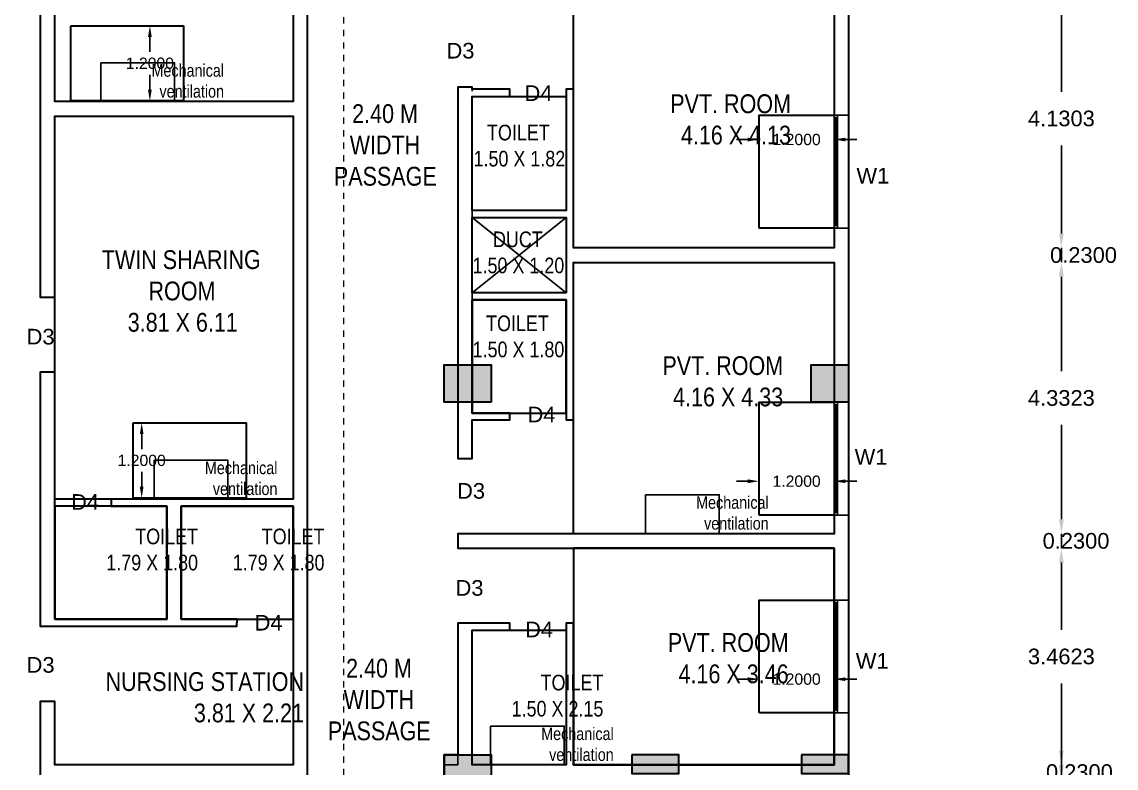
# Model space of a CAD drawing. Header units: metres. Extents: x -38 to 401, y 28 to 287.
# Drawn here: x 218.77 to 236.25, y 51.24 to 63.15 of the extents above; entities that cross this region are included whole.
import ezdxf

# ---------------------------------------------------------------- set-up
doc = ezdxf.new("R2010")
doc.units = ezdxf.units.M
doc.linetypes.add('CENTER', pattern=[2, 1.25, -0.25, 0.25, -0.25])
for name, color, linetype in [('BLK_1_FLR_6_AC_ROOM_2', 117, 'Continuous'), ('BLK_1_FLR_6_AC_ROOM_3', 117, 'Continuous'), ('BLK_1_FLR_6_ACROOM_2_LIGHT_VENTILATION_1', 117, 'Continuous'), ('BLK_1_FLR_6_ACROOM_3_LIGHT_VENTILATION_1', 117, 'Continuous'), ('BLK_1_FLR_6_BLT_UP_AREA_DEDUCT', 1, 'Continuous'), ('BLK_1_FLR_6_CARPET_AREA', 10, 'Continuous'), ('UBEAM', 1, 'Continuous'), ('UHATCH', 8, 'Continuous')]:
    doc.layers.add(name, color=color, linetype=linetype)
for name, color, linetype, lineweight in [('BLK_1_FLR_6_BLT_UP_AREA', 4, 'Continuous', 30), ('BLK_1_FLR_6_REGULAR_ROOM_13', 4, 'Continuous', 30), ('BLK_1_FLR_6_REGULAR_ROOM_14', 4, 'Continuous', 30), ('BLK_1_FLR_6_ROOM_12_LIGHT_VENTILATION_1', 7, 'Continuous', 30), ('BLK_1_FLR_6_ROOM_13_LIGHT_VENTILATION_1', 7, 'Continuous', 30), ('BLK_1_FLR_6_ROOM_14_LIGHT_VENTILATION_1', 7, 'Continuous', 30), ('BLK_1_FLR_6_WC_BATH', 4, 'Continuous', 30), ('BLK_1_LVL_6_BLDG_FOOT_PRINT', 4, 'Continuous', 30), ('UCOLUMN', 6, 'Continuous', 30)]:
    doc.layers.add(name, color=color, linetype=linetype, lineweight=lineweight)
doc.styles.get("Standard").update_dxf_attribs({"font": 'arial.ttf'})
doc.dimstyles.get("Standard").update_dxf_attribs({"dimtxt": 0.18, "dimasz": 0.18, "dimexe": 0.18, "dimexo": 0.0625, "dimgap": 0.09, "dimtad": 0, "dimtih": 1, "dimtoh": 1, "dimdec": 4, "dimzin": 0, "dimdsep": 46, "dimtxsty": 'Standard', "dimcen": 0.09, "dimadec": 0, "dimazin": 0, "dimtfac": 1, "dimtdec": 4, "dimtofl": 0, "dimtmove": 0, "dimatfit": 3, "dimfxl": 0, "dimtolj": 1, "dimtzin": 0, "dimarcsym": 0})
doc.dimstyles.new('STANDARD$0', dxfattribs={"dimtxt": 7, "dimasz": 3, "dimexe": 3, "dimexo": 1, "dimgap": 1.5, "dimtad": 1, "dimdec": 1, "dimzin": 1, "dimdsep": 46, "dimlunit": 4, "dimtxsty": 'Standard', "dimblk": 'OBLIQUE', "dimcen": 0.09375, "dimdle": 1, "dimclrd": 8, "dimclre": 8, "dimclrt": 7, "dimadec": 1, "dimazin": 0, "dimtfac": 1, "dimtdec": 1, "dimtix": 1, "dimtmove": 2, "dimatfit": 3, "dimldrblk": 'ARCHTICK', "dimfxl": 0, "dimfrac": 2, "dimtolj": 1, "dimtzin": 0, "dimarcsym": 0})

# ---------------------------------------------------------------- blocks, each defined once
blk = doc.blocks.new('A$C4CCF6BF3')
at = {"layer": 'UHATCH', "linetype": 'Continuous'}
h = blk.add_hatch(color=256, dxfattribs=at)
h.dxf.hatch_style = 1
h.paths.add_polyline_path([(750, 0), (750, 300), (0, 300), (0, 0)])
at = {"layer": 'UCOLUMN', "linetype": 'Continuous'}
blk.add_lwpolyline([(0, 300), (0, 0), (750, 0), (750, 300)], close=True, dxfattribs=at)
blk = doc.blocks.new('600X600')
at = {"layer": 'UHATCH', "linetype": 'Continuous'}
h = blk.add_hatch(color=256, dxfattribs=at)
h.dxf.hatch_style = 1
h.paths.add_polyline_path([(600, 600), (0, 600), (0, 0), (600, 0)])
at = {"layer": 'UCOLUMN', "linetype": 'Continuous'}
blk.add_lwpolyline([(0, 0), (600, 0), (600, 600), (0, 600)], close=True, dxfattribs=at)
blk = doc.blocks.new('750 x 750')
blk.add_blockref('600X600', (0, 75))
blk = doc.blocks.new('600X750')
at = {"layer": 'UHATCH', "linetype": 'Continuous'}
h = blk.add_hatch(color=256, dxfattribs=at)
h.dxf.hatch_style = 1
h.paths.add_polyline_path([(0, 600), (-750, 600), (-750, 0), (0, 0)])
at = {"layer": 'UCOLUMN', "linetype": 'Continuous'}
blk.add_lwpolyline([(0, 0), (-750, 0), (-750, 600), (0, 600)], close=True, dxfattribs=at)
blk = doc.blocks.new('ASDFSDFSDFDFD')
at = {"layer": 'UBEAM'}
for name, p in [('600X750', (-5710, 9230)), ('600X750', (-5710, 3003)), ('A$C4CCF6BF3', (-3460, 3302)), ('A$C4CCF6BF3', (-750, 3302))]:
    blk.add_blockref(name, p, dxfattribs=at)
at = {"layer": 'UBEAM', "linetype": 'Continuous', "xscale": -1}
blk.add_blockref('750 x 750', (0, 9155), dxfattribs=at)
blk = doc.blocks.new('*D392')
at = {"color": 0, "lineweight": -2}
for p, q in [((235.378, 51.291), (235.378, 51.521)), ((235.378, 49.881), (235.378, 51.061)), ((235.378, 49.651), (235.378, 49.421))]:
    blk.add_line(p, q, dxfattribs=at)
at = {"color": 0}
for points in [[(235.34, 51.291), (235.416, 51.291), (235.378, 51.061)], [(235.34, 49.651), (235.416, 49.651), (235.378, 49.881)]]:
    blk.add_solid(points, dxfattribs=at)
at = {"layer": 'Defpoints', "color": 0}
for p in [(231.749, 51.061), (235.378, 51.061), (231.749, 49.881)]:
    blk.add_point(p, dxfattribs=at)
at = {"color": 0, "lineweight": 25, "insert": (234.984, 50.471), "char_height": 0.25, "attachment_point": 5}
blk.add_mtext('\\A1;1.1800', dxfattribs=at)
blk = doc.blocks.new('*D393')
at = {"color": 0, "lineweight": -2}
for p, q in [((235.378, 51.521), (235.378, 51.751)), ((235.378, 51.061), (235.378, 51.291)), ((235.378, 50.831), (235.378, 50.601))]:
    blk.add_line(p, q, dxfattribs=at)
at = {"color": 0}
for points in [[(235.34, 51.521), (235.416, 51.521), (235.378, 51.291)], [(235.34, 50.831), (235.416, 50.831), (235.378, 51.061)]]:
    blk.add_solid(points, dxfattribs=at)
at = {"layer": 'Defpoints', "color": 0}
for p in [(231.749, 51.291), (235.378, 51.291), (231.749, 51.061)]:
    blk.add_point(p, dxfattribs=at)
at = {"color": 0, "lineweight": 25, "insert": (235.666, 51.176), "char_height": 0.25, "attachment_point": 5}
blk.add_mtext('\\A1;0.2300', dxfattribs=at)
blk = doc.blocks.new('*D394')
at = {"color": 0, "lineweight": -2}
for p, q in [((235.378, 54.523), (235.378, 53.45)), ((235.378, 51.521), (235.378, 52.594))]:
    blk.add_line(p, q, dxfattribs=at)
at = {"color": 0}
for points in [[(235.34, 54.523), (235.416, 54.523), (235.378, 54.753)], [(235.34, 51.521), (235.416, 51.521), (235.378, 51.291)]]:
    blk.add_solid(points, dxfattribs=at)
at = {"layer": 'Defpoints', "color": 0}
for p in [(231.749, 54.753), (235.378, 54.753), (231.749, 51.291)]:
    blk.add_point(p, dxfattribs=at)
at = {"color": 0, "lineweight": 25, "insert": (235.378, 53.022), "char_height": 0.25, "attachment_point": 5}
blk.add_mtext('\\A1;3.4623', dxfattribs=at)
blk = doc.blocks.new('*D395')
at = {"color": 0, "lineweight": -2}
for p, q in [((235.378, 55.213), (235.378, 55.443)), ((235.378, 54.753), (235.378, 54.983)), ((235.378, 54.523), (235.378, 54.293))]:
    blk.add_line(p, q, dxfattribs=at)
at = {"color": 0}
for points in [[(235.34, 55.213), (235.416, 55.213), (235.378, 54.983)], [(235.34, 54.523), (235.416, 54.523), (235.378, 54.753)]]:
    blk.add_solid(points, dxfattribs=at)
at = {"layer": 'Defpoints', "color": 0}
for p in [(231.749, 54.983), (235.378, 54.983), (231.749, 54.753)]:
    blk.add_point(p, dxfattribs=at)
at = {"color": 0, "lineweight": 25, "insert": (235.612, 54.868), "char_height": 0.25, "attachment_point": 5}
blk.add_mtext('\\A1;0.2300', dxfattribs=at)
blk = doc.blocks.new('*D396')
at = {"color": 0, "lineweight": -2}
for p, q in [((235.378, 59.086), (235.378, 57.577)), ((235.378, 55.213), (235.378, 56.722))]:
    blk.add_line(p, q, dxfattribs=at)
at = {"color": 0}
for points in [[(235.34, 59.086), (235.416, 59.086), (235.378, 59.316)], [(235.34, 55.213), (235.416, 55.213), (235.378, 54.983)]]:
    blk.add_solid(points, dxfattribs=at)
at = {"layer": 'Defpoints', "color": 0}
for p in [(231.749, 59.316), (235.378, 59.316), (231.749, 54.983)]:
    blk.add_point(p, dxfattribs=at)
at = {"color": 0, "lineweight": 25, "insert": (235.378, 57.149), "char_height": 0.25, "attachment_point": 5}
blk.add_mtext('\\A1;4.3323', dxfattribs=at)
blk = doc.blocks.new('*D397')
at = {"color": 0, "lineweight": -2}
for p, q in [((235.378, 59.776), (235.378, 60.006)), ((235.378, 59.316), (235.378, 59.546)), ((235.378, 59.086), (235.378, 58.856))]:
    blk.add_line(p, q, dxfattribs=at)
at = {"color": 0}
for points in [[(235.34, 59.776), (235.416, 59.776), (235.378, 59.546)], [(235.34, 59.086), (235.416, 59.086), (235.378, 59.316)]]:
    blk.add_solid(points, dxfattribs=at)
at = {"layer": 'Defpoints', "color": 0}
for p in [(231.749, 59.546), (235.378, 59.546), (231.749, 59.316)]:
    blk.add_point(p, dxfattribs=at)
at = {"color": 0, "lineweight": 25, "insert": (235.732, 59.431), "char_height": 0.25, "attachment_point": 5}
blk.add_mtext('\\A1;0.2300', dxfattribs=at)
blk = doc.blocks.new('*D398')
at = {"color": 0, "lineweight": -2}
for p, q in [((235.378, 63.446), (235.378, 62.038)), ((235.378, 59.776), (235.378, 61.183))]:
    blk.add_line(p, q, dxfattribs=at)
at = {"color": 0}
for points in [[(235.34, 63.446), (235.416, 63.446), (235.378, 63.676)], [(235.34, 59.776), (235.416, 59.776), (235.378, 59.546)]]:
    blk.add_solid(points, dxfattribs=at)
at = {"layer": 'Defpoints', "color": 0}
for p in [(231.749, 63.676), (235.378, 63.676), (231.749, 59.546)]:
    blk.add_point(p, dxfattribs=at)
at = {"color": 0, "lineweight": 25, "insert": (235.378, 61.611), "char_height": 0.25, "attachment_point": 5}
blk.add_mtext('\\A1;4.1303', dxfattribs=at)
blk = doc.blocks.new('*D1046')
at = {"layer": 'BLK_1_FLR_6_ACROOM_2_LIGHT_VENTILATION_1', "color": 0, "lineweight": -2}
for p, q in [((221.292, 63.093), (220.639, 63.093)), ((220.819, 62.913), (220.819, 62.674)), ((220.819, 62.073), (220.819, 62.311)), ((221.292, 61.893), (220.639, 61.893))]:
    blk.add_line(p, q, dxfattribs=at)
at = {"layer": 'BLK_1_FLR_6_ACROOM_2_LIGHT_VENTILATION_1', "color": 0}
for points in [[(220.789, 62.913), (220.849, 62.913), (220.819, 63.093)], [(220.789, 62.073), (220.849, 62.073), (220.819, 61.893)]]:
    blk.add_solid(points, dxfattribs=at)
at = {"layer": 'Defpoints', "color": 0}
for p in [(221.355, 63.093), (220.819, 61.893), (221.355, 61.893)]:
    blk.add_point(p, dxfattribs=at)
at = {"layer": 'BLK_1_FLR_6_ACROOM_2_LIGHT_VENTILATION_1', "color": 0, "lineweight": 30, "insert": (220.819, 62.493), "char_height": 0.18, "attachment_point": 5}
blk.add_mtext('\\A1;1.2000', dxfattribs=at)
blk = doc.blocks.new('*D1047')
at = {"layer": 'BLK_1_FLR_6_ACROOM_3_LIGHT_VENTILATION_1', "color": 0, "lineweight": -2}
for p, q in [((220.617, 56.753), (220.868, 56.753)), ((220.688, 56.573), (220.688, 56.335)), ((220.688, 55.733), (220.688, 55.971)), ((220.617, 55.553), (220.868, 55.553))]:
    blk.add_line(p, q, dxfattribs=at)
at = {"layer": 'BLK_1_FLR_6_ACROOM_3_LIGHT_VENTILATION_1', "color": 0}
for points in [[(220.658, 56.573), (220.718, 56.573), (220.688, 56.753)], [(220.658, 55.733), (220.718, 55.733), (220.688, 55.553)]]:
    blk.add_solid(points, dxfattribs=at)
at = {"layer": 'Defpoints', "color": 0}
for p in [(220.554, 56.753), (220.688, 56.753), (220.554, 55.553)]:
    blk.add_point(p, dxfattribs=at)
at = {"layer": 'BLK_1_FLR_6_ACROOM_3_LIGHT_VENTILATION_1', "color": 0, "lineweight": 30, "insert": (220.688, 56.153), "char_height": 0.18, "attachment_point": 5}
blk.add_mtext('\\A1;1.2000', dxfattribs=at)
blk = doc.blocks.new('*D1052')
at = {"layer": 'BLK_1_FLR_6_ROOM_12_LIGHT_VENTILATION_1', "color": 0, "lineweight": -2}
for p, q in [((230.549, 52.185), (230.549, 52.841)), ((231.749, 52.185), (231.749, 52.841)), ((230.369, 52.661), (230.189, 52.661)), ((231.929, 52.661), (232.109, 52.661))]:
    blk.add_line(p, q, dxfattribs=at)
at = {"layer": 'BLK_1_FLR_6_ROOM_12_LIGHT_VENTILATION_1', "color": 0}
for points in [[(230.369, 52.691), (230.369, 52.631), (230.549, 52.661)], [(231.929, 52.691), (231.929, 52.631), (231.749, 52.661)]]:
    blk.add_solid(points, dxfattribs=at)
at = {"layer": 'Defpoints', "color": 0}
for p in [(231.749, 52.661), (230.549, 52.122), (231.749, 52.122)]:
    blk.add_point(p, dxfattribs=at)
at = {"layer": 'BLK_1_FLR_6_ROOM_12_LIGHT_VENTILATION_1', "color": 0, "lineweight": 30, "insert": (231.149, 52.661), "char_height": 0.18, "attachment_point": 5}
blk.add_mtext('\\A1;1.2000', dxfattribs=at)
blk = doc.blocks.new('*D1053')
at = {"layer": 'BLK_1_FLR_6_ROOM_13_LIGHT_VENTILATION_1', "color": 0, "lineweight": -2}
for p, q in [((230.549, 55.343), (230.549, 56.001)), ((231.749, 55.343), (231.749, 56.001)), ((230.369, 55.821), (230.189, 55.821)), ((231.929, 55.821), (232.109, 55.821))]:
    blk.add_line(p, q, dxfattribs=at)
at = {"layer": 'BLK_1_FLR_6_ROOM_13_LIGHT_VENTILATION_1', "color": 0}
for points in [[(230.369, 55.851), (230.369, 55.791), (230.549, 55.821)], [(231.929, 55.851), (231.929, 55.791), (231.749, 55.821)]]:
    blk.add_solid(points, dxfattribs=at)
at = {"layer": 'Defpoints', "color": 0}
for p in [(230.549, 55.821), (230.549, 55.281), (231.749, 55.281)]:
    blk.add_point(p, dxfattribs=at)
at = {"layer": 'BLK_1_FLR_6_ROOM_13_LIGHT_VENTILATION_1', "color": 0, "lineweight": 30, "insert": (231.149, 55.821), "char_height": 0.18, "attachment_point": 5}
blk.add_mtext('\\A1;1.2000', dxfattribs=at)
blk = doc.blocks.new('*D1054')
at = {"layer": 'BLK_1_FLR_6_ROOM_14_LIGHT_VENTILATION_1', "color": 0, "lineweight": -2}
for p, q in [((230.549, 61.601), (230.549, 61.096)), ((231.749, 61.601), (231.749, 61.096)), ((230.369, 61.276), (230.189, 61.276)), ((231.929, 61.276), (232.109, 61.276))]:
    blk.add_line(p, q, dxfattribs=at)
at = {"layer": 'BLK_1_FLR_6_ROOM_14_LIGHT_VENTILATION_1', "color": 0}
for points in [[(230.369, 61.306), (230.369, 61.246), (230.549, 61.276)], [(231.929, 61.306), (231.929, 61.246), (231.749, 61.276)]]:
    blk.add_solid(points, dxfattribs=at)
at = {"layer": 'Defpoints', "color": 0}
for p in [(230.549, 61.664), (231.749, 61.664), (230.549, 61.276)]:
    blk.add_point(p, dxfattribs=at)
at = {"layer": 'BLK_1_FLR_6_ROOM_14_LIGHT_VENTILATION_1', "color": 0, "lineweight": 30, "insert": (231.149, 61.276), "char_height": 0.18, "attachment_point": 5}
blk.add_mtext('\\A1;1.2000', dxfattribs=at)

msp = doc.modelspace()

# ---------------------------------------------------------------- linework, layer by layer
at = {"linetype": 'CENTER', "lineweight": 20, "ltscale": 0.05}
msp.add_line((223.90985, 87.82706), (223.90985, 30.61232), dxfattribs=at)
at = {"color": 7, "lineweight": 25}
for p, q in [((231.97906, 61.66357), (231.97906, 64.40491)), ((231.74906, 63.67591), (231.74906, 61.66357)), ((225.96906, 62.11091), (225.73906, 62.11091)), ((225.73906, 62.11091), (225.73906, 56.18324)), ((225.96906, 62.05057), (225.96906, 62.11091)), ((226.56906, 62.08057), (225.96906, 62.08057)), ((226.56906, 61.96558), (226.56906, 62.08057)), ((227.58406, 62.08057), (227.46906, 62.08057)), ((227.46906, 62.08057), (227.46906, 60.14557)), ((227.58406, 59.54557), (227.58406, 62.08057)), ((225.96906, 61.96557), (226.56906, 61.96558)), ((225.96906, 59.54557), (225.96906, 61.93557)), ((231.74906, 61.66357), (231.97906, 61.66357)), ((231.74907, 59.87963), (231.74906, 61.62098)), ((231.76963, 59.90616), (231.76962, 61.62098)), ((231.77815, 59.90616), (231.77814, 61.62098)), ((231.80017, 61.62098), (231.80018, 59.87963)), ((231.97906, 59.86357), (231.97906, 61.66357)), ((227.46906, 60.14557), (225.96906, 60.14557)), ((231.74906, 59.86357), (231.74906, 59.54557)), ((231.74906, 59.86357), (231.97906, 59.86357)), ((231.97906, 57.08091), (231.97906, 59.86357)), ((231.74906, 59.54557), (227.58406, 59.54557)), ((225.96906, 56.90556), (225.96906, 59.31557)), ((227.58406, 59.31557), (231.74906, 59.31557)), ((227.58406, 56.80057), (227.58406, 59.31557)), ((231.74906, 59.31557), (231.74906, 57.08091)), ((225.96906, 58.71557), (227.46906, 58.71557)), ((227.46906, 58.71557), (227.46906, 56.80057)), ((231.74906, 57.08091), (231.97906, 57.08091)), ((231.74907, 55.29696), (231.74906, 57.03832)), ((231.76963, 55.3235), (231.76962, 57.03832)), ((231.77815, 55.3235), (231.77814, 57.03832)), ((231.80017, 57.03832), (231.80018, 55.29696)), ((231.97906, 55.28091), (231.97906, 57.08091)), ((226.56906, 56.90556), (225.96906, 56.90556)), ((226.56906, 56.79057), (226.56906, 56.90556)), ((225.96906, 56.80057), (226.56906, 56.80057)), ((225.96906, 56.18324), (225.96906, 56.79057)), ((227.46906, 56.80057), (227.58406, 56.80057)), ((225.73906, 56.18324), (225.96906, 56.18324)), ((231.74906, 55.28091), (231.74906, 54.98324)), ((231.74906, 55.28091), (231.97906, 55.28091)), ((231.97906, 53.92207), (231.97906, 55.28091)), ((231.74906, 54.98324), (225.73906, 54.98324)), ((225.73906, 54.98324), (225.73906, 54.75324)), ((225.73906, 54.75324), (231.74906, 54.75324)), ((231.74906, 54.75324), (231.74906, 53.92207)), ((231.74906, 53.92207), (231.97906, 53.92207)), ((231.74907, 52.13813), (231.74906, 53.87948)), ((231.76963, 52.16466), (231.76962, 53.87948)), ((231.77815, 52.16466), (231.77814, 53.87948)), ((231.80017, 53.87948), (231.80018, 52.13813)), ((231.97906, 52.12207), (231.97906, 53.92207)), ((226.56906, 53.55741), (225.73906, 53.55741)), ((225.73906, 53.55741), (225.73906, 51.29091)), ((226.56906, 53.44241), (226.56906, 53.55741)), ((227.58406, 53.55741), (227.46906, 53.55741)), ((227.46906, 53.55741), (227.46906, 51.29091)), ((227.58406, 51.29091), (227.58406, 53.55741)), ((225.96906, 51.29091), (225.96906, 53.44241)), ((225.96906, 53.44241), (226.56906, 53.44241)), ((231.74906, 52.12207), (231.74906, 51.29091)), ((231.74906, 52.12207), (231.97906, 52.12207)), ((231.97906, 43.91574), (231.97906, 52.12207)), ((225.73906, 51.29091), (225.51906, 51.29091)), ((225.51906, 51.29091), (225.51906, 51.06091)), ((227.46906, 51.29091), (225.96906, 51.29091)), ((231.74906, 51.29091), (227.58406, 51.29091))]:
    msp.add_line(p, q, dxfattribs=at)
for points in [[(219.06906, 73.85591), (219.06906, 76.37091), (223.56906, 76.37091), (223.56906, 76.14091), (223.33906, 76.14091), (223.33906, 65.53841), (223.10906, 65.53841), (223.10906, 69.91091), (221.31906, 69.91091), (221.31906, 68.11091), (222.20906, 68.11091), (222.20906, 67.99591), (219.29906, 67.99591), (219.29906, 61.88091), (223.10906, 61.88091), (223.10906, 64.33841), (223.33906, 64.33841), (223.33906, 51.06091)], [(219.06906, 51.06091), (219.06906, 52.30591), (219.29906, 52.30591), (219.29906, 51.29091), (223.10906, 51.29091), (223.10906, 55.42091), (221.31906, 55.42091), (221.31906, 53.62091), (222.20908, 53.62091), (222.20906, 53.50591), (219.06906, 53.50591), (219.06906, 57.56057), (219.29906, 57.56057), (219.29906, 53.62091), (221.08906, 53.62091), (221.08906, 55.42091), (220.19906, 55.42093), (220.19906, 55.53591), (223.10906, 55.53591), (223.10906, 61.65091), (219.29906, 61.65091), (219.29906, 58.76057), (219.06906, 58.76057), (219.06906, 72.19057)], [(225.96906, 60.03057), (227.46906, 58.83057)], [(225.96906, 58.83057), (227.46906, 60.03057)]]:
    msp.add_lwpolyline(points, dxfattribs=at)
for points in [[(220.0334, 62.50233), (221.21283, 62.50233), (221.21283, 61.88091), (220.0334, 61.88091)], [(231.74906, 61.62098), (231.80017, 61.62098), (231.80017, 61.66357), (231.74906, 61.66357)], [(225.96906, 60.03057), (227.46906, 60.03057), (227.46906, 58.83057), (225.96906, 58.83057)], [(231.74907, 59.90616), (231.80018, 59.90616), (231.80018, 59.86357), (231.74907, 59.86357)], [(231.74906, 57.03832), (231.80017, 57.03832), (231.80017, 57.08091), (231.74906, 57.08091)], [(220.88646, 56.15733), (222.06589, 56.15733), (222.06589, 55.53591), (220.88646, 55.53591)], [(228.73283, 55.60466), (229.91226, 55.60466), (229.91226, 54.98324), (228.73283, 54.98324)], [(231.74907, 55.3235), (231.80018, 55.3235), (231.80018, 55.28091), (231.74907, 55.28091)], [(231.74906, 53.87948), (231.80017, 53.87948), (231.80017, 53.92207), (231.74906, 53.92207)], [(231.74907, 52.16466), (231.80018, 52.16466), (231.80018, 52.12207), (231.74907, 52.12207)], [(226.25801, 51.91233), (227.43744, 51.91233), (227.43744, 51.29091), (226.25801, 51.29091)]]:
    msp.add_lwpolyline(points, close=True, dxfattribs=at)
at = {"layer": 'BLK_1_FLR_6_AC_ROOM_2', "color": 2, "lineweight": 30}
msp.add_lwpolyline([(223.10906, 61.88091), (219.29906, 61.88091), (219.29906, 67.99591), (223.10906, 67.99591)], close=True, dxfattribs=at)
at = {"layer": 'BLK_1_FLR_6_AC_ROOM_3', "color": 2, "lineweight": 30}
msp.add_lwpolyline([(223.10906, 55.53591), (219.29906, 55.53591), (219.29906, 61.65091), (223.10906, 61.65091)], close=True, dxfattribs=at)
at = {"layer": 'BLK_1_FLR_6_ACROOM_2_LIGHT_VENTILATION_1', "color": 2, "lineweight": 30}
msp.add_lwpolyline([(219.55484, 63.09253), (221.35484, 63.09253), (221.35484, 61.89253), (219.55484, 61.89253)], close=True, dxfattribs=at)
at = {"layer": 'BLK_1_FLR_6_ACROOM_3_LIGHT_VENTILATION_1', "color": 2, "lineweight": 30}
msp.add_lwpolyline([(220.55448, 56.75333), (222.35448, 56.75333), (222.35448, 55.55333), (220.55448, 55.55333)], close=True, dxfattribs=at)
at = {"layer": 'BLK_1_FLR_6_BLT_UP_AREA', "color": 12, "lineweight": 30}
msp.add_lwpolyline([(210.42905, 32.76079), (210.42905, 86.11091), (233.47905, 86.11091), (233.47905, 76.14091), (231.97905, 76.14091), (231.97905, 32.76079)], close=True, dxfattribs=at)
at = {"layer": 'BLK_1_FLR_6_BLT_UP_AREA_DEDUCT', "color": 12, "lineweight": 30}
msp.add_lwpolyline([(227.46906, 58.83057), (225.96906, 58.83057), (225.96906, 60.03057), (227.46906, 60.03057)], close=True, dxfattribs=at)
at = {"layer": 'BLK_1_FLR_6_CARPET_AREA', "color": 15, "linetype": 'Continuous', "lineweight": 30}
for points in [[(223.33906, 51.06091), (223.33906, 64.33841), (223.10906, 64.33841), (223.10906, 61.88091), (219.29906, 61.88091), (219.29906, 67.99591), (223.10906, 67.99591), (223.10906, 65.53841), (223.33906, 65.53841), (223.33906, 76.14091)], [(219.06906, 72.19057), (219.06906, 58.76057), (219.29906, 58.76057), (219.29906, 61.65091), (223.10906, 61.65091), (223.10906, 55.53591), (220.19906, 55.53591), (220.19906, 55.42093), (221.08906, 55.42091), (221.08906, 53.62091), (219.29906, 53.62091), (219.29906, 57.56057), (219.06906, 57.56057), (219.06906, 53.50591), (222.20906, 53.50543), (222.21406, 53.62091), (221.31906, 53.62091), (221.31906, 55.42091), (223.10906, 55.42091), (223.10906, 51.29091), (219.29906, 51.29091), (219.29906, 52.30591), (219.06906, 52.30591), (219.06906, 51.06091)], [(231.74906, 63.67591), (231.74906, 59.54557), (227.58406, 59.54557), (227.58406, 62.08057), (227.46906, 62.08057), (227.46906, 60.14557), (225.96906, 60.14557), (225.96906, 61.96557), (226.56906, 61.96557), (226.56906, 62.08057), (225.96906, 62.08057), (225.96906, 62.11091), (225.73906, 62.11091), (225.73906, 56.18324), (225.96906, 56.18324), (225.96906, 56.80057), (226.56906, 56.80057), (226.56906, 56.90556), (225.96906, 56.90556), (225.96906, 58.71557), (227.46906, 58.71557), (227.46906, 56.80057), (227.58406, 56.80057), (227.58406, 59.31557), (231.74906, 59.31557), (231.74906, 54.98324), (225.73906, 54.98324), (225.73906, 54.75324), (231.74906, 54.75324), (231.74906, 51.29091), (227.58406, 51.29091), (227.58406, 53.55741), (227.46906, 53.55741), (227.46906, 51.29091), (225.96906, 51.29091), (225.96906, 53.44241), (226.56906, 53.44241), (226.56906, 53.55741), (225.73906, 53.55741), (225.73906, 51.45341), (225.51906, 51.45341), (225.51906, 50.85341)]]:
    msp.add_lwpolyline(points, dxfattribs=at)
at = {"layer": 'BLK_1_FLR_6_REGULAR_ROOM_13', "color": 2, "lineweight": 30}
for points in [[(231.74906, 54.98324), (227.58406, 54.98324), (227.58406, 59.31557), (231.74906, 59.31557)], [(227.58406, 51.29091), (231.74906, 51.29091), (231.74906, 54.75324), (227.58406, 54.75324)]]:
    msp.add_lwpolyline(points, close=True, dxfattribs=at)
at = {"layer": 'BLK_1_FLR_6_REGULAR_ROOM_14', "color": 2, "lineweight": 30}
msp.add_lwpolyline([(231.74906, 59.54557), (227.58406, 59.54557), (227.58406, 63.67591), (231.74906, 63.67591)], close=True, dxfattribs=at)
at = {"layer": 'BLK_1_FLR_6_ROOM_12_LIGHT_VENTILATION_1', "color": 2, "lineweight": 30}
msp.add_lwpolyline([(230.54905, 52.12207), (230.54905, 53.92207), (231.74905, 53.92207), (231.74905, 52.12207)], close=True, dxfattribs=at)
at = {"layer": 'BLK_1_FLR_6_ROOM_13_LIGHT_VENTILATION_1', "color": 2, "lineweight": 30}
msp.add_lwpolyline([(230.54905, 55.28091), (230.54905, 57.08091), (231.74905, 57.08091), (231.74905, 55.28091)], close=True, dxfattribs=at)
at = {"layer": 'BLK_1_FLR_6_ROOM_14_LIGHT_VENTILATION_1', "color": 2, "lineweight": 30}
msp.add_lwpolyline([(230.54905, 59.86357), (230.54905, 61.66357), (231.74905, 61.66357), (231.74905, 59.86357)], close=True, dxfattribs=at)
at = {"layer": 'BLK_1_FLR_6_WC_BATH', "color": 3, "linetype": 'Continuous', "lineweight": 30}
for points in [[(227.46906, 60.14557), (225.96906, 60.14557), (225.96906, 61.96557), (227.46906, 61.96557)], [(225.96906, 56.90556), (227.46906, 56.90556), (227.46906, 58.71557), (225.96906, 58.71557)], [(219.29906, 53.62091), (221.08906, 53.62091), (221.08906, 55.42091), (219.29906, 55.42091)], [(221.31906, 53.62091), (223.10906, 53.62091), (223.10906, 55.42091), (221.31906, 55.42091)], [(227.46906, 51.29091), (225.96906, 51.29091), (225.96906, 53.44241), (227.46906, 53.44241)]]:
    msp.add_lwpolyline(points, close=True, dxfattribs=at)
at = {"layer": 'BLK_1_LVL_6_BLDG_FOOT_PRINT', "color": 1}
msp.add_lwpolyline([(210.42904, 32.76091), (210.42904, 86.10527), (233.47904, 86.11091), (233.47904, 76.14091), (231.97904, 76.14091), (231.97904, 32.76091)], close=True, dxfattribs=at)

# ---------------------------------------------------------------- block references
at = {"color": 7, "lineweight": 25, "xscale": 0.001, "yscale": 0.001, "zscale": 0.001}
msp.add_blockref('ASDFSDFSDFDFD', (231.97906, 47.85091), dxfattribs=at)
msp.add_blockref('ASDFSDFSDFDFD', (231.97906, 47.85091), dxfattribs=at)

# ---------------------------------------------------------------- texts
at = {"color": 7, "lineweight": 25, "char_height": 0.25, "attachment_point": 1}
for s, insert in [('D3', (225.55719, 62.8197)), ('D4', (226.80285, 62.14197)), ('W1', (232.1051, 60.82384)), ('D3', (218.8502, 58.25435)), ('D4', (226.85085, 57.01097)), ('W1', (232.0761, 56.33584)), ('D3', (225.7261, 55.79225)), ('D4', (219.55985, 55.61497)), ('D3', (225.7011, 54.24325)), ('D4', (222.49185, 53.68797)), ('D4', (226.81285, 53.57897)), ('D3', (218.8502, 53.01412)), ('W1', (232.0941, 53.07684))]:
    msp.add_mtext_dynamic_manual_height_columns(s, width=331.5310086, gutter_width=1000, heights=[0], dxfattribs=dict(at, insert=insert))
at = {"color": 7, "lineweight": 25}
for s, insert, char_height, width, attachment_point in [('{\\fArial Narrow|b0|i0|c0|p34;Mechanical\\Pventilation}', (222.00344, 61.94318), 0.2, 2.774038, 9), ('{\\fArial Narrow|b0|i0|c0|p34;PVT. ROOM\\P4.16 X 4.13}', (231.05914, 61.19325), 0.3, 2.774038, 9), ('{\\fArial Narrow|b0|i0|c0|p34;\\W5.2504;  \\W1;2.40 M\\P\\W5.04858;  \\W1;WIDTH\\P{\\W7.453694; }PASSAGE}', (223.0465, 61.84022), 0.3, 3.0224593, 1), ('{\\fArial Narrow|b0|i0|c0|p34;\\W9.31559; \\W1;TOILET\\P{\\W6.621797; }1.50 X 1.82}', (225.46118, 60.84219), 0.25, 2.474038, 7), ('{\\fArial Narrow|b0|i0|c0|p34;\\W5.3548;  \\W1;DUCT\\P{\\W6.615373; }1.50 X 1.20}', (225.44628, 59.13778), 0.25, 2.474038, 7), ('{\\fArial Narrow|b0|i0|c0|p34;\\W1.38415; \\W1;TWIN SHARING \\P{\\W9.192504; }ROOM\\P{\\W5.71927; }3.81 X 6.11}', (219.91884, 58.2044), 0.3, 2.774038, 7), ('{\\fArial Narrow|b0|i0|c0|p34;\\W9.31559; \\W1;TOILET\\P{\\W6.615373; }1.50 X 1.80}', (225.44718, 57.79669), 0.25, 2.474038, 7), ('{\\fArial Narrow|b0|i0|c0|p34;PVT. ROOM\\P4.16 X 4.33}', (230.93401, 57.01273), 0.3, 2.774038, 9), ('{\\fArial Narrow|b0|i0|c0|p34;Mechanical\\Pventilation}', (222.8565, 55.59819), 0.2, 2.774038, 9), ('{\\fArial Narrow|b0|i0|c0|p34;Mechanical\\Pventilation}', (230.70287, 55.04552), 0.2, 2.774038, 9), ('{\\fArial Narrow|b0|i0|c0|p34;TOILET\\P1.79 X 1.80}', (221.58775, 54.39417), 0.25, 2.774038, 9), ('{\\fArial Narrow|b0|i0|c0|p34;TOILET\\P1.79 X 1.80}', (223.60775, 54.39417), 0.25, 2.774038, 9), ('{\\fArial Narrow|b0|i0|c0|p34;PVT. ROOM\\P4.16 X 3.46}', (231.02126, 52.59215), 0.3, 2.774038, 9), ('{\\fArial Narrow|b0|i0|c0|p34;\\W5.2504;  \\W1;2.40 M\\P\\W5.04858;  \\W1;WIDTH\\P{\\W7.453694; }PASSAGE}', (222.94966, 52.98614), 0.3, 3.0224593, 1), ('{\\fArial Narrow|b0|i0|c0|p34;NURSING STATION\\P3.81 X 2.21}', (223.28044, 51.96834), 0.3, 4.043219, 9), ('{\\fArial Narrow|b0|i0|c0|p34;TOILET\\P1.50 X 2.15}', (228.0621, 52.06152), 0.25, 2.774038, 9), ('{\\fArial Narrow|b0|i0|c0|p34;Mechanical\\Pventilation}', (228.22805, 51.35318), 0.2, 2.774038, 9)]:
    msp.add_mtext(s, dxfattribs=dict(at, insert=insert, char_height=char_height, width=width, attachment_point=attachment_point))

# ---------------------------------------------------------------- dimensions: what is measured, and where the dimension line sits
at = {"lineweight": 25}
for base, p1, p2, picture, middle in [((235.37791, 63.67591), (231.74906, 59.54557), (231.74906, 63.67591), '*D398', (235.37791, 61.61074)), ((235.37791, 59.31557), (231.74906, 54.98324), (231.74906, 59.31557), '*D396', (235.37791, 57.14941)), ((235.37791, 54.75324), (231.74906, 51.29091), (231.74906, 54.75324), '*D394', (235.37791, 53.02207))]:
    dim = msp.add_linear_dim(base=base, p1=p1, p2=p2, angle=90, dimstyle='Standard', override={"dimscale": 1, "dimtxt": 0.25, "dimasz": 0.23, "dimgap": 0.3, "dimpost": '\\X', "dimse1": 1, "dimse2": 1, "dimtmove": 1, "dimfxl": 25.4}, dxfattribs=at)
    dim.commit()
    dim.dimension.update_dxf_attribs({"geometry": picture, "text_midpoint": middle})
for base, p1, p2, picture, middle in [((235.37791, 59.54557), (231.74906, 59.31557), (231.74906, 59.54557), '*D397', (235.7317, 59.43057)), ((235.37791, 54.98324), (231.74906, 54.75324), (231.74906, 54.98324), '*D395', (235.61159, 54.86824)), ((235.37791, 51.29091), (231.74906, 51.06091), (231.74906, 51.29091), '*D393', (235.66554, 51.17591)), ((235.37791, 51.06091), (231.74906, 49.88091), (231.74906, 51.06091), '*D392', (234.98382, 50.47091))]:
    dim = msp.add_linear_dim(base=base, p1=p1, p2=p2, angle=90, dimstyle='Standard', override={"dimscale": 1, "dimtxt": 0.25, "dimasz": 0.23, "dimgap": 0.3, "dimpost": '\\X', "dimse1": 1, "dimse2": 1, "dimtmove": 1, "dimfxl": 25.4}, dxfattribs=at)
    dim.commit()
    dim.dimension.update_dxf_attribs({"geometry": picture, "text_midpoint": middle, "dimtype": 128})
at = {"layer": 'BLK_1_FLR_6_ACROOM_2_LIGHT_VENTILATION_1', "color": 232, "lineweight": 30}
dim = msp.add_linear_dim(base=(220.81924, 61.89253), p1=(221.35484, 63.09253), p2=(221.35484, 61.89253), angle=90, dimstyle='STANDARD$0', override={"dimtxt": 0.18, "dimasz": 0.18, "dimexe": 0.18, "dimexo": 0.0625, "dimgap": 0.09, "dimtad": 0, "dimtih": 1, "dimtoh": 1, "dimdec": 4, "dimzin": 0, "dimlunit": 2, "dimpost": '', "dimcen": 0.09, "dimdle": 0, "dimclrd": 0, "dimclre": 0, "dimclrt": 0, "dimadec": 0, "dimtdec": 4, "dimtix": 0, "dimtofl": 0, "dimtmove": 0, "dimfrac": 0}, dxfattribs=at)
dim.commit()
dim.dimension.update_dxf_attribs({"geometry": '*D1046', "text_midpoint": (220.81924, 62.49253)})
at = {"layer": 'BLK_1_FLR_6_ACROOM_3_LIGHT_VENTILATION_1', "color": 232, "lineweight": 30}
dim = msp.add_linear_dim(base=(220.68805, 56.75333), p1=(220.55448, 55.55333), p2=(220.55448, 56.75333), angle=90, dimstyle='STANDARD$0', override={"dimtxt": 0.18, "dimasz": 0.18, "dimexe": 0.18, "dimexo": 0.0625, "dimgap": 0.09, "dimtad": 0, "dimtih": 1, "dimtoh": 1, "dimdec": 4, "dimzin": 0, "dimlunit": 2, "dimpost": '', "dimcen": 0.09, "dimdle": 0, "dimclrd": 0, "dimclre": 0, "dimclrt": 0, "dimadec": 0, "dimtdec": 4, "dimtix": 0, "dimtofl": 0, "dimtmove": 0, "dimfrac": 0}, dxfattribs=at)
dim.commit()
dim.dimension.update_dxf_attribs({"geometry": '*D1047', "text_midpoint": (220.68805, 56.15333)})
at = {"layer": 'BLK_1_FLR_6_ROOM_12_LIGHT_VENTILATION_1', "color": 232, "lineweight": 30}
dim = msp.add_linear_dim(base=(231.74905, 52.66118), p1=(230.54905, 52.12207), p2=(231.74905, 52.12207), dimstyle='STANDARD$0', override={"dimtxt": 0.18, "dimasz": 0.18, "dimexe": 0.18, "dimexo": 0.0625, "dimgap": 0.09, "dimtad": 0, "dimtih": 1, "dimtoh": 1, "dimdec": 4, "dimzin": 0, "dimlunit": 2, "dimpost": '', "dimcen": 0.09, "dimdle": 0, "dimclrd": 0, "dimclre": 0, "dimclrt": 0, "dimadec": 0, "dimtdec": 4, "dimtix": 0, "dimtofl": 0, "dimtmove": 0, "dimfrac": 0}, dxfattribs=at)
dim.commit()
dim.dimension.update_dxf_attribs({"geometry": '*D1052', "text_midpoint": (231.14905, 52.66118)})
at = {"layer": 'BLK_1_FLR_6_ROOM_13_LIGHT_VENTILATION_1', "color": 232, "lineweight": 30}
dim = msp.add_linear_dim(base=(230.54905, 55.82119), p1=(231.74905, 55.28091), p2=(230.54905, 55.28091), dimstyle='STANDARD$0', override={"dimtxt": 0.18, "dimasz": 0.18, "dimexe": 0.18, "dimexo": 0.0625, "dimgap": 0.09, "dimtad": 0, "dimtih": 1, "dimtoh": 1, "dimdec": 4, "dimzin": 0, "dimlunit": 2, "dimpost": '', "dimcen": 0.09, "dimdle": 0, "dimclrd": 0, "dimclre": 0, "dimclrt": 0, "dimadec": 0, "dimtdec": 4, "dimtix": 0, "dimtofl": 0, "dimtmove": 0, "dimfrac": 0}, dxfattribs=at)
dim.commit()
dim.dimension.update_dxf_attribs({"geometry": '*D1053', "text_midpoint": (231.14905, 55.82119)})
at = {"layer": 'BLK_1_FLR_6_ROOM_14_LIGHT_VENTILATION_1', "color": 232, "lineweight": 30}
dim = msp.add_linear_dim(base=(230.54905, 61.27613), p1=(231.74905, 61.66357), p2=(230.54905, 61.66357), dimstyle='STANDARD$0', override={"dimtxt": 0.18, "dimasz": 0.18, "dimexe": 0.18, "dimexo": 0.0625, "dimgap": 0.09, "dimtad": 0, "dimtih": 1, "dimtoh": 1, "dimdec": 4, "dimzin": 0, "dimlunit": 2, "dimpost": '', "dimcen": 0.09, "dimdle": 0, "dimclrd": 0, "dimclre": 0, "dimclrt": 0, "dimadec": 0, "dimtdec": 4, "dimtix": 0, "dimtofl": 0, "dimtmove": 0, "dimfrac": 0}, dxfattribs=at)
dim.commit()
dim.dimension.update_dxf_attribs({"geometry": '*D1054', "text_midpoint": (231.14905, 61.27613)})

doc.saveas('drawing.dxf')
